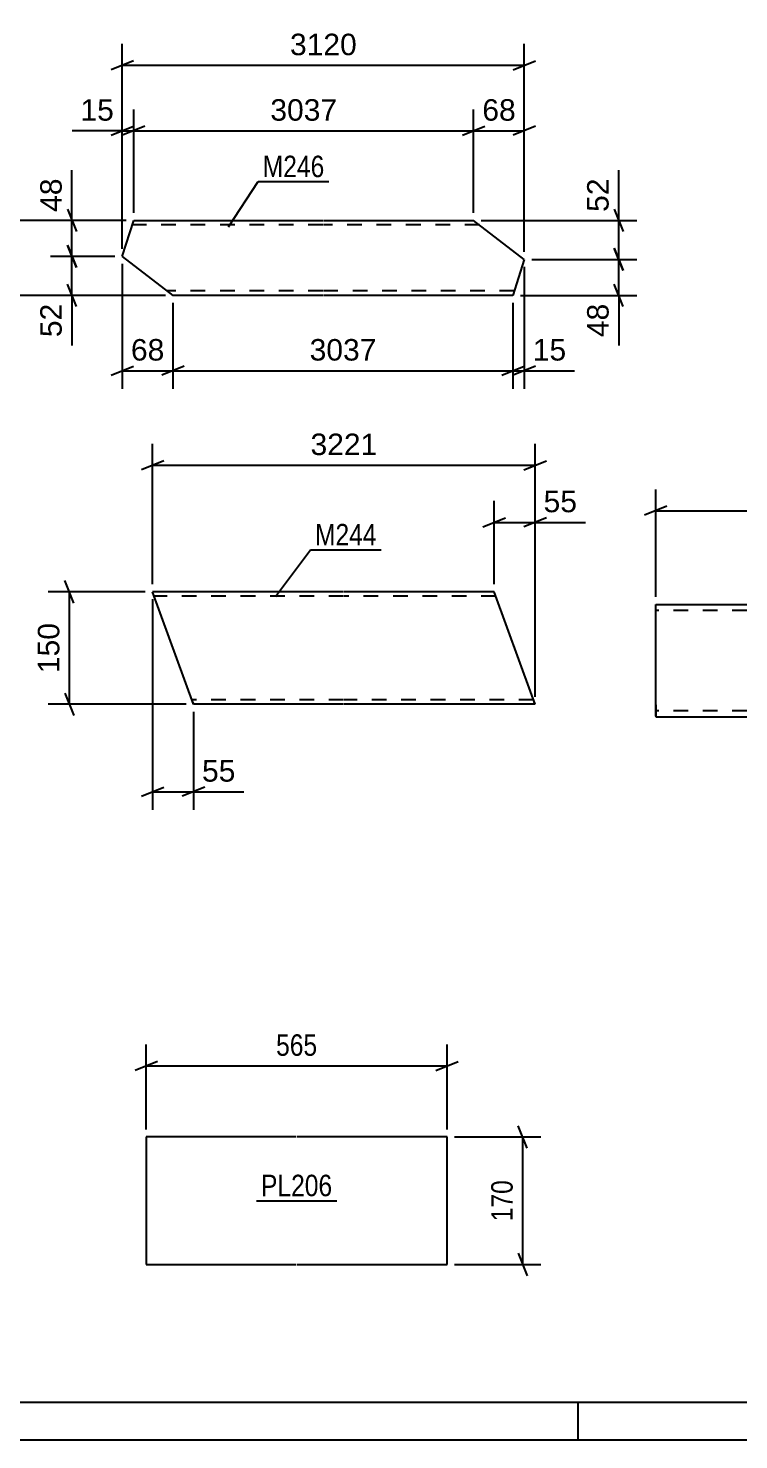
# Model space of a CAD drawing. Header units: millimetres. Extents: x 0 to 420, y 0 to 297.
# Drawn here: x 136.7 to 231.4, y 0 to 188.2 of the extents above; entities that cross this region are included whole.
import ezdxf

# ---------------------------------------------------------------- set-up
doc = ezdxf.new("R2010")
doc.units = ezdxf.units.MM
doc.linetypes.add('DXK_LINE_DOT2', pattern=[3.9198, 1.9599, -1.9599])
doc.styles.add('Arial', font='ARIAL.TTF', dxfattribs={"height": 0.2})
doc.styles.add('Arial Narrow', font='ARIALN.TTF', dxfattribs={"height": 0.2})

# ---------------------------------------------------------------- blocks, each defined once
blk = doc.blocks.new('Unknown-203774914-1113')
at = {"color": 5, "linetype": 'Continuous'}
for p, q in [((5, 5), (415, 5)), ((210, 0), (210, 5)), ((0, 0), (420, 0))]:
    blk.add_line(p, q, dxfattribs=at)
blk = doc.blocks.new('Part-203774914-2904 - 2888')
at = {"color": 2, "linetype": 'Continuous'}
for p, q in [((149.22, 157.77), (150.74, 162.57)), ((150.74, 162.57), (175.97, 162.57)), ((176.07, 162.57), (196.07, 162.57)), ((202.83, 157.37), (196.07, 162.57)), ((149.22, 157.77), (155.97, 152.57)), ((202.83, 157.37), (201.31, 152.57)), ((175.97, 152.57), (155.97, 152.57)), ((201.31, 152.57), (176.07, 152.57))]:
    blk.add_line(p, q, dxfattribs=at)
at = {"color": 7, "linetype": 'DXK_LINE_DOT2'}
for p, q in [((175.97, 161.97), (150.55, 161.97)), ((196.85, 161.97), (176.07, 161.97)), ((175.97, 153.17), (155.2, 153.17)), ((201.5, 153.17), (176.07, 153.17))]:
    blk.add_line(p, q, dxfattribs=at)
blk = doc.blocks.new('Part-203774914-2705 - 2703')
at = {"color": 2, "linetype": 'Continuous'}
for p, q in [((178.72, 113.05), (153.26, 113.05)), ((158.72, 98.05), (153.26, 113.05)), ((198.82, 113.05), (178.82, 113.05)), ((203.84, 99.25), (198.82, 113.05)), ((178.72, 98.05), (158.72, 98.05)), ((204.28, 98.05), (178.82, 98.05)), ((204.28, 98.05), (203.84, 99.25))]:
    blk.add_line(p, q, dxfattribs=at)
at = {"color": 7, "linetype": 'DXK_LINE_DOT2'}
for p, q in [((178.72, 112.45), (153.48, 112.45)), ((199.04, 112.45), (178.82, 112.45)), ((178.72, 98.65), (158.5, 98.65)), ((158.59, 98.4), (158.72, 98.05)), ((204.06, 98.65), (178.82, 98.65)), ((204.25, 98.14), (204.15, 98.4)), ((204.28, 98.05), (204.25, 98.14))]:
    blk.add_line(p, q, dxfattribs=at)
blk = doc.blocks.new('Part-203774914-3458 - 3444')
at = {"color": 2, "linetype": 'Continuous'}
for p, q in [((172.42, 40.37), (152.42, 40.37)), ((152.42, 40.37), (152.42, 23.37)), ((192.52, 40.37), (172.52, 40.37)), ((192.52, 23.37), (192.52, 40.37)), ((152.42, 23.37), (172.42, 23.37)), ((172.52, 23.37), (192.52, 23.37))]:
    blk.add_line(p, q, dxfattribs=at)
blk = doc.blocks.new('Part-203774914-3261 - 3237')
at = {"color": 2, "linetype": 'Continuous'}
for p, q in [((220.35, 97.96), (220.35, 111.36)), ((220.35, 111.36), (240.35, 111.36)), ((240.45, 111.36), (260.45, 111.36)), ((260.45, 111.36), (260.45, 111.24)), ((260.45, 111.24), (260.45, 96.36)), ((220.35, 97.96), (220.35, 96.36)), ((220.35, 96.36), (240.35, 96.36)), ((240.45, 96.36), (260.45, 96.36))]:
    blk.add_line(p, q, dxfattribs=at)
at = {"color": 7, "linetype": 'DXK_LINE_DOT2'}
for p, q in [((240.35, 110.56), (220.35, 110.56)), ((260.45, 110.56), (240.45, 110.56)), ((220.35, 96.48), (220.35, 97.96)), ((220.35, 97.16), (220.35, 97.22)), ((240.35, 97.16), (220.35, 97.16)), ((260.45, 97.16), (240.45, 97.16)), ((260.45, 97.16), (260.45, 97.22))]:
    blk.add_line(p, q, dxfattribs=at)
blk = doc.blocks.new('StraightDimension-203774914-2999 - 2888')
at = {"color": 7, "linetype": 'Continuous'}
for p, q in [((149.22, 158.77), (149.22, 177.36)), ((150.74, 163.57), (150.74, 177.36)), ((147.72, 173.91), (150.72, 175.11)), ((152.24, 175.11), (149.24, 173.91)), ((149.22, 174.51), (150.74, 174.51))]:
    blk.add_line(p, q, dxfattribs=at)
at = {"color": 0}
blk.add_wipeout([(148.69, 175.26), (148.69, 179.46), (143.04, 179.46), (143.04, 175.26)], dxfattribs=at)
at = {"color": 7, "linetype": 'Continuous'}
blk.add_line((149.22, 174.51), (142.52, 174.51), dxfattribs=at)
blk.add_line((149.22, 174.51), (142.52, 174.51), dxfattribs=at)
at = {"color": 3, "style": 'Arial'}
blk.add_text('15', height=2.865, dxfattribs=at).set_placement((143.64, 175.86))
blk = doc.blocks.new('StraightDimension-203774914-2988 - 2888')
at = {"color": 7, "linetype": 'Continuous'}
for p, q in [((149.22, 158.77), (149.22, 186.09)), ((202.83, 158.37), (202.83, 186.09)), ((150.72, 183.84), (147.72, 182.64)), ((149.22, 183.24), (202.83, 183.24)), ((201.33, 182.64), (204.33, 183.84))]:
    blk.add_line(p, q, dxfattribs=at)
at = {"color": 0}
blk.add_wipeout([(181.07, 183.99), (181.07, 188.19), (170.98, 188.19), (170.98, 183.99)], dxfattribs=at)
at = {"color": 3, "style": 'Arial'}
blk.add_text('3120', height=2.865, dxfattribs=at).set_placement((171.58, 184.59))
blk = doc.blocks.new('StraightDimension-203774914-3016 - 2888')
at = {"color": 7, "linetype": 'Continuous'}
for p, q in [((150.74, 163.57), (150.74, 177.36)), ((196.07, 163.57), (196.07, 177.36)), ((152.24, 175.11), (149.24, 173.91)), ((194.57, 173.91), (197.57, 175.11)), ((150.74, 174.51), (196.07, 174.51))]:
    blk.add_line(p, q, dxfattribs=at)
at = {"color": 0}
blk.add_wipeout([(178.45, 175.26), (178.45, 179.46), (168.36, 179.46), (168.36, 175.26)], dxfattribs=at)
at = {"color": 3, "style": 'Arial'}
blk.add_text('3037', height=2.865, dxfattribs=at).set_placement((168.96, 175.86))
blk = doc.blocks.new('StraightDimension-203774914-3141 - 2888')
at = {"color": 7, "linetype": 'Continuous'}
for p, q in [((155.97, 151.57), (155.97, 140.13)), ((201.31, 151.57), (201.31, 140.13)), ((157.47, 143.13), (154.47, 141.93)), ((199.81, 141.93), (202.81, 143.13)), ((155.97, 142.53), (201.31, 142.53))]:
    blk.add_line(p, q, dxfattribs=at)
at = {"color": 0}
blk.add_wipeout([(183.69, 143.28), (183.69, 147.48), (173.6, 147.48), (173.6, 143.28)], dxfattribs=at)
at = {"color": 3, "style": 'Arial'}
blk.add_text('3037', height=2.865, dxfattribs=at).set_placement((174.2, 143.88))
blk = doc.blocks.new('StraightDimension-203774914-2963 - 2888')
at = {"color": 7, "linetype": 'Continuous'}
for p, q in [((214.82, 164.07), (216.02, 161.07)), ((197.07, 162.57), (217.82, 162.57)), ((215.42, 157.37), (215.42, 162.57)), ((216.02, 155.87), (214.82, 158.87)), ((203.83, 157.37), (217.82, 157.37))]:
    blk.add_line(p, q, dxfattribs=at)
at = {"color": 0}
blk.add_wipeout([(214.67, 168.74), (210.47, 168.74), (210.47, 163.1), (214.67, 163.1)], dxfattribs=at)
at = {"color": 7, "linetype": 'Continuous'}
blk.add_line((215.42, 162.57), (215.42, 169.27), dxfattribs=at)
blk.add_line((215.42, 162.57), (215.42, 169.27), dxfattribs=at)
at = {"color": 3, "style": 'Arial'}
blk.add_text('52', height=2.865, rotation=90.0002, dxfattribs=at).set_placement((214.07, 163.7))
blk = doc.blocks.new('StraightDimension-203774914-2939 - 2888')
at = {"color": 7, "linetype": 'Continuous'}
for p, q in [((214.82, 158.87), (216.02, 155.87)), ((203.83, 157.37), (217.82, 157.37)), ((215.42, 152.57), (215.42, 157.37)), ((202.31, 152.57), (217.82, 152.57)), ((216.02, 151.07), (214.82, 154.07))]:
    blk.add_line(p, q, dxfattribs=at)
at = {"color": 0}
blk.add_wipeout([(214.67, 152.05), (210.47, 152.05), (210.47, 146.4), (214.67, 146.4)], dxfattribs=at)
at = {"color": 7, "linetype": 'Continuous'}
blk.add_line((215.42, 152.57), (215.42, 145.87), dxfattribs=at)
blk.add_line((215.42, 152.57), (215.42, 145.87), dxfattribs=at)
at = {"color": 3, "style": 'Arial'}
blk.add_text('48', height=2.865, rotation=90.0002, dxfattribs=at).set_placement((214.07, 147))
blk = doc.blocks.new('StraightDimension-203774914-3082 - 2888')
at = {"color": 7, "linetype": 'Continuous'}
for p, q in [((141.89, 164.07), (143.09, 161.07)), ((149.74, 162.57), (139.64, 162.57)), ((142.49, 157.77), (142.49, 162.57)), ((143.09, 156.27), (141.89, 159.27)), ((148.22, 157.77), (139.64, 157.77))]:
    blk.add_line(p, q, dxfattribs=at)
at = {"color": 0}
blk.add_wipeout([(141.74, 168.74), (137.54, 168.74), (137.54, 163.1), (141.74, 163.1)], dxfattribs=at)
at = {"color": 7, "linetype": 'Continuous'}
blk.add_line((142.49, 162.57), (142.49, 169.27), dxfattribs=at)
blk.add_line((142.49, 162.57), (142.49, 169.27), dxfattribs=at)
at = {"color": 3, "style": 'Arial'}
blk.add_text('48', height=2.865, rotation=90.0002, dxfattribs=at).set_placement((141.14, 163.7))
blk = doc.blocks.new('StraightDimension-203774914-2907 - 2888')
at = {"color": 7, "linetype": 'Continuous'}
for p, q in [((134.23, 164.07), (135.43, 161.07)), ((149.74, 162.57), (131.98, 162.57)), ((134.83, 152.57), (134.83, 162.57)), ((154.97, 152.57), (131.98, 152.57)), ((135.43, 151.07), (134.23, 154.07))]:
    blk.add_line(p, q, dxfattribs=at)
at = {"color": 0}
blk.add_wipeout([(134.08, 161.51), (129.88, 161.51), (129.88, 153.64), (134.08, 153.64)], dxfattribs=at)
at = {"color": 3, "style": 'Arial'}
blk.add_text('100', height=2.865, rotation=90.0002, dxfattribs=at).set_placement((133.48, 154.24))
blk = doc.blocks.new('StraightDimension-203774914-3040 - 2888')
at = {"color": 7, "linetype": 'Continuous'}
for p, q in [((196.07, 163.57), (196.07, 177.36)), ((202.83, 158.37), (202.83, 177.36)), ((194.57, 173.91), (197.57, 175.11)), ((204.33, 175.11), (201.33, 173.91)), ((196.07, 174.51), (202.83, 174.51))]:
    blk.add_line(p, q, dxfattribs=at)
at = {"color": 0}
blk.add_wipeout([(202.28, 175.26), (202.28, 179.46), (196.63, 179.46), (196.63, 175.26)], dxfattribs=at)
at = {"color": 3, "style": 'Arial'}
blk.add_text('68', height=2.865, dxfattribs=at).set_placement((197.23, 175.86))
blk = doc.blocks.new('StraightDimension-203774914-3058 - 2888')
at = {"color": 7, "linetype": 'Continuous'}
for p, q in [((141.89, 159.27), (143.09, 156.27)), ((148.22, 157.77), (139.64, 157.77)), ((142.49, 152.57), (142.49, 157.77)), ((154.97, 152.57), (139.64, 152.57)), ((143.09, 151.07), (141.89, 154.07))]:
    blk.add_line(p, q, dxfattribs=at)
at = {"color": 0}
blk.add_wipeout([(141.74, 152.05), (137.54, 152.05), (137.54, 146.4), (141.74, 146.4)], dxfattribs=at)
at = {"color": 7, "linetype": 'Continuous'}
blk.add_line((142.49, 152.57), (142.49, 145.87), dxfattribs=at)
blk.add_line((142.49, 152.57), (142.49, 145.87), dxfattribs=at)
at = {"color": 3, "style": 'Arial'}
blk.add_text('52', height=2.865, rotation=90.0002, dxfattribs=at).set_placement((141.14, 147))
blk = doc.blocks.new('StraightDimension-203774914-3107 - 2888')
at = {"color": 7, "linetype": 'Continuous'}
for p, q in [((149.22, 156.77), (149.22, 140.13)), ((155.97, 151.57), (155.97, 140.13)), ((147.72, 141.93), (150.72, 143.13)), ((157.47, 143.13), (154.47, 141.93)), ((149.22, 142.53), (155.97, 142.53))]:
    blk.add_line(p, q, dxfattribs=at)
at = {"color": 0}
blk.add_wipeout([(155.42, 143.28), (155.42, 147.48), (149.77, 147.48), (149.77, 143.28)], dxfattribs=at)
at = {"color": 3, "style": 'Arial'}
blk.add_text('68', height=2.865, dxfattribs=at).set_placement((150.37, 143.88))
blk = doc.blocks.new('StraightDimension-203774914-3124 - 2888')
at = {"color": 7, "linetype": 'Continuous'}
for p, q in [((202.83, 156.37), (202.83, 140.13)), ((201.31, 151.57), (201.31, 140.13)), ((199.81, 141.93), (202.81, 143.13)), ((204.33, 143.13), (201.33, 141.93)), ((201.31, 142.53), (202.83, 142.53))]:
    blk.add_line(p, q, dxfattribs=at)
at = {"color": 0}
blk.add_wipeout([(209, 143.28), (209, 147.48), (203.36, 147.48), (203.36, 143.28)], dxfattribs=at)
at = {"color": 7, "linetype": 'Continuous'}
blk.add_line((202.83, 142.53), (209.53, 142.53), dxfattribs=at)
blk.add_line((202.83, 142.53), (209.53, 142.53), dxfattribs=at)
at = {"color": 3, "style": 'Arial'}
blk.add_text('15', height=2.865, dxfattribs=at).set_placement((203.96, 143.88))
blk = doc.blocks.new('StraightDimension-203774914-2708 - 2703')
at = {"color": 7, "linetype": 'Continuous'}
for p, q in [((152.26, 113.05), (139.32, 113.05)), ((142.77, 111.55), (141.57, 114.55)), ((142.17, 98.05), (142.17, 113.05)), ((157.72, 98.05), (139.32, 98.05)), ((141.57, 99.55), (142.77, 96.55))]:
    blk.add_line(p, q, dxfattribs=at)
at = {"color": 0}
blk.add_wipeout([(141.42, 109.49), (137.22, 109.49), (137.22, 101.61), (141.42, 101.61)], dxfattribs=at)
at = {"color": 3, "style": 'Arial'}
blk.add_text('150', height=2.865, rotation=90.0002, dxfattribs=at).set_placement((140.82, 102.21))
blk = doc.blocks.new('StraightDimension-203774914-2733 - 2703')
at = {"color": 7, "linetype": 'Continuous'}
for p, q in [((153.26, 112.05), (153.26, 83.99)), ((158.72, 97.05), (158.72, 83.99)), ((151.76, 85.79), (154.76, 86.99)), ((160.22, 86.99), (157.22, 85.79)), ((153.26, 86.39), (158.72, 86.39))]:
    blk.add_line(p, q, dxfattribs=at)
at = {"color": 0}
blk.add_wipeout([(164.89, 87.14), (164.89, 91.34), (159.25, 91.34), (159.25, 87.14)], dxfattribs=at)
at = {"color": 7, "linetype": 'Continuous'}
blk.add_line((158.72, 86.39), (165.42, 86.39), dxfattribs=at)
blk.add_line((158.72, 86.39), (165.42, 86.39), dxfattribs=at)
at = {"color": 3, "style": 'Arial'}
blk.add_text('55', height=2.865, dxfattribs=at).set_placement((159.85, 87.74))
blk = doc.blocks.new('StraightDimension-203774914-2751 - 2703')
at = {"color": 7, "linetype": 'Continuous'}
for p, q in [((198.82, 114.05), (198.82, 125.16)), ((204.28, 99.05), (204.28, 125.16)), ((197.32, 121.71), (200.32, 122.91)), ((205.78, 122.91), (202.78, 121.71)), ((198.82, 122.31), (204.28, 122.31))]:
    blk.add_line(p, q, dxfattribs=at)
at = {"color": 0}
blk.add_wipeout([(210.45, 123.06), (210.45, 127.26), (204.8, 127.26), (204.8, 123.06)], dxfattribs=at)
at = {"color": 7, "linetype": 'Continuous'}
blk.add_line((204.28, 122.31), (210.98, 122.31), dxfattribs=at)
blk.add_line((204.28, 122.31), (210.98, 122.31), dxfattribs=at)
at = {"color": 3, "style": 'Arial'}
blk.add_text('55', height=2.865, dxfattribs=at).set_placement((205.4, 123.66))
blk = doc.blocks.new('StraightDimension-203774914-2776 - 2703')
at = {"color": 7, "linetype": 'Continuous'}
for p, q in [((153.26, 114.05), (153.26, 132.78)), ((204.28, 99.05), (204.28, 132.78)), ((154.76, 130.53), (151.76, 129.33)), ((153.26, 129.93), (204.28, 129.93)), ((202.78, 129.33), (205.78, 130.53))]:
    blk.add_line(p, q, dxfattribs=at)
at = {"color": 0}
blk.add_wipeout([(183.82, 130.68), (183.82, 134.88), (173.72, 134.88), (173.72, 130.68)], dxfattribs=at)
at = {"color": 3, "style": 'Arial'}
blk.add_text('3221', height=2.865, dxfattribs=at).set_placement((174.32, 131.28))
blk = doc.blocks.new('StraightDimension-203774914-3472 - 3444')
at = {"color": 7, "linetype": 'Continuous'}
for p, q in [((203.23, 38.87), (202.03, 41.87)), ((193.52, 40.37), (205.03, 40.37)), ((202.63, 23.37), (202.63, 40.37)), ((202.03, 24.87), (203.23, 21.87)), ((193.52, 23.37), (205.03, 23.37))]:
    blk.add_line(p, q, dxfattribs=at)
at = {"color": 0}
blk.add_wipeout([(201.88, 35.22), (197.68, 35.22), (197.68, 28.53), (201.88, 28.53)], dxfattribs=at)
at = {"color": 3, "style": 'Arial Narrow'}
blk.add_text('170', height=2.863, rotation=90.0002, dxfattribs=at).set_placement((201.28, 29.13))
blk = doc.blocks.new('StraightDimension-203774914-3461 - 3444')
at = {"color": 7, "linetype": 'Continuous'}
for p, q in [((152.42, 41.37), (152.42, 52.69)), ((192.52, 41.37), (192.52, 52.69)), ((153.92, 50.44), (150.92, 49.24)), ((152.42, 49.84), (192.52, 49.84)), ((191.02, 49.24), (194.02, 50.44))]:
    blk.add_line(p, q, dxfattribs=at)
at = {"color": 0}
blk.add_wipeout([(175.81, 50.59), (175.81, 54.79), (169.13, 54.79), (169.13, 50.59)], dxfattribs=at)
at = {"color": 3, "style": 'Arial Narrow'}
blk.add_text('565', height=2.863, dxfattribs=at).set_placement((169.73, 51.19))
blk = doc.blocks.new('StraightDimension-203774914-3266 - 3237')
at = {"color": 7, "linetype": 'Continuous'}
for p, q in [((220.35, 112.36), (220.35, 126.7)), ((260.45, 112.36), (260.45, 126.7)), ((221.85, 124.45), (218.85, 123.25)), ((258.95, 123.25), (261.95, 124.45)), ((220.35, 123.85), (260.45, 123.85))]:
    blk.add_line(p, q, dxfattribs=at)
at = {"color": 0}
blk.add_wipeout([(245.57, 124.6), (245.57, 128.8), (235.23, 128.8), (235.23, 124.6)], dxfattribs=at)
at = {"color": 3, "style": 'Arial Narrow'}
blk.add_text('17565', height=2.863, dxfattribs=at).set_placement((235.83, 125.2))
blk = doc.blocks.new('Mark-203774914-2900 - 2888')
at = {"color": 0}
blk.add_wipeout([(176.18, 168.33), (176.18, 171.33), (167.95, 171.33), (167.95, 168.33)], dxfattribs=at)
blk.add_wipeout([(176.18, 168.33), (176.18, 171.33), (167.95, 171.33), (167.95, 168.33)], dxfattribs=at)
at = {"color": 30, "linetype": 'Continuous'}
for p, q in [((163.38, 161.69), (167.35, 167.73)), ((167.35, 167.73), (176.78, 167.73))]:
    blk.add_line(p, q, dxfattribs=at)
at = {"color": 3, "style": 'Arial Narrow'}
blk.add_text('M246', height=2.863, dxfattribs=at).set_placement((167.95, 168.33))
blk = doc.blocks.new('Mark-203774914-14095 - 2703')
at = {"color": 0}
blk.add_wipeout([(183.14, 119.24), (183.14, 122.24), (174.92, 122.24), (174.92, 119.24)], dxfattribs=at)
blk.add_wipeout([(183.14, 119.24), (183.14, 122.24), (174.92, 122.24), (174.92, 119.24)], dxfattribs=at)
at = {"color": 30, "linetype": 'Continuous'}
for p, q in [((169.64, 112.41), (174.32, 118.64)), ((174.32, 118.64), (183.74, 118.64))]:
    blk.add_line(p, q, dxfattribs=at)
at = {"color": 3, "style": 'Arial Narrow'}
blk.add_text('M244', height=2.863, dxfattribs=at).set_placement((174.92, 119.24))
blk = doc.blocks.new('Mark-203774914-3456 - 3444')
at = {"color": 0}
blk.add_wipeout([(177.22, 32.47), (177.22, 35.47), (167.72, 35.47), (167.72, 32.47)], dxfattribs=at)
blk.add_wipeout([(177.22, 32.47), (177.22, 35.47), (167.72, 35.47), (167.72, 32.47)], dxfattribs=at)
at = {"color": 30, "linetype": 'Continuous'}
blk.add_line((167.12, 31.87), (177.82, 31.87), dxfattribs=at)
at = {"color": 3, "style": 'Arial Narrow'}
blk.add_text('PL206', height=2.863, dxfattribs=at).set_placement((167.72, 32.47))

msp = doc.modelspace()

# ---------------------------------------------------------------- block references
for name in ['Unknown-203774914-1113', 'Part-203774914-2904 - 2888', 'Part-203774914-2705 - 2703', 'Part-203774914-3261 - 3237', 'Part-203774914-3458 - 3444']:
    msp.add_blockref(name, (0, 0))

# ---------------------------------------------------------------- next in the draw order: block references
for name in ['StraightDimension-203774914-2999 - 2888', 'StraightDimension-203774914-3141 - 2888', 'StraightDimension-203774914-3266 - 3237', 'StraightDimension-203774914-2751 - 2703', 'StraightDimension-203774914-2708 - 2703', 'StraightDimension-203774914-3472 - 3444', 'Mark-203774914-3456 - 3444']:
    msp.add_blockref(name, (0, 0))

# ---------------------------------------------------------------- next in the draw order: block references
for name in ['StraightDimension-203774914-2988 - 2888', 'StraightDimension-203774914-2733 - 2703', 'StraightDimension-203774914-3461 - 3444']:
    msp.add_blockref(name, (0, 0))

# ---------------------------------------------------------------- next in the draw order: block references
for name in ['StraightDimension-203774914-3016 - 2888', 'StraightDimension-203774914-2776 - 2703']:
    msp.add_blockref(name, (0, 0))

# ---------------------------------------------------------------- next in the draw order: block references
for name in ['Mark-203774914-2900 - 2888', 'StraightDimension-203774914-3082 - 2888', 'StraightDimension-203774914-2963 - 2888', 'Mark-203774914-14095 - 2703']:
    msp.add_blockref(name, (0, 0))

# ---------------------------------------------------------------- next in the draw order: block references
for name in ['StraightDimension-203774914-2907 - 2888', 'StraightDimension-203774914-2939 - 2888']:
    msp.add_blockref(name, (0, 0))

# ---------------------------------------------------------------- next in the draw order: block references
for name in ['StraightDimension-203774914-3040 - 2888', 'StraightDimension-203774914-3058 - 2888', 'StraightDimension-203774914-3124 - 2888']:
    msp.add_blockref(name, (0, 0))

# ---------------------------------------------------------------- next in the draw order: block references
msp.add_blockref('StraightDimension-203774914-3107 - 2888', (0, 0))

doc.saveas('drawing.dxf')
